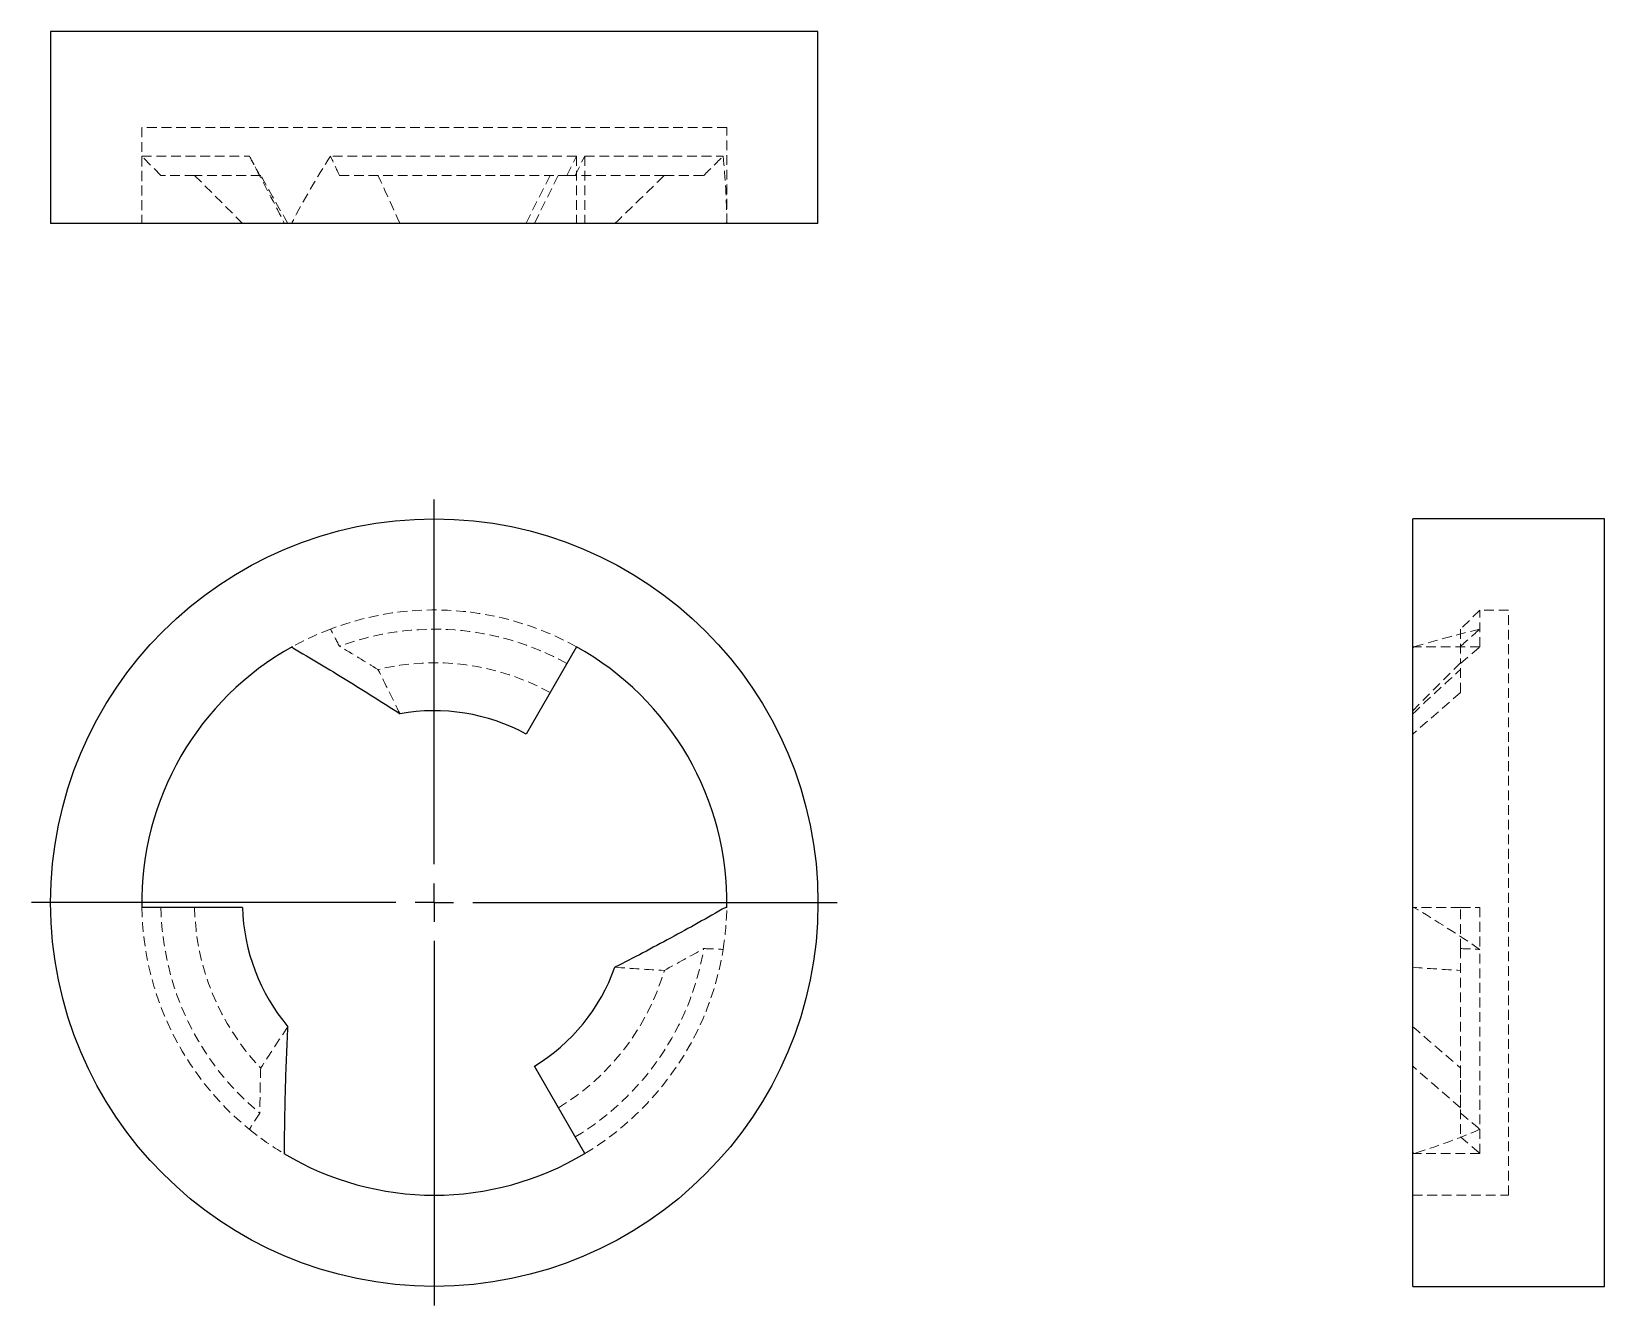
# Model space of a CAD drawing. Header units: millimetres. Extents: x 30 to 236, y 4 to 171.
import ezdxf

# ---------------------------------------------------------------- set-up
doc = ezdxf.new("R2010")
doc.units = ezdxf.units.MM
doc.linetypes.add('HIDDEN', pattern=[1.905, 1.27, -0.635])
doc.layers.add('10', color=7, linetype='Continuous')

# ---------------------------------------------------------------- blocks, each defined once
blk = doc.blocks.new('SW_CENTERMARKSYMBOL_0')
at = {"layer": '10', "color": 0}
for p, q in [((0, 5), (0, 52.5)), ((0, 0), (0, 2.5)), ((-5, 0), (-52.5, 0)), ((0, 0), (-2.5, 0)), ((0, 0), (0, -2.5)), ((0, 0), (2.5, 0)), ((5, 0), (52.5, 0)), ((0, -5), (0, -52.5))]:
    blk.add_line(p, q, dxfattribs=at)

msp = doc.modelspace()

# ---------------------------------------------------------------- linework, layer by layer
at = {"color": 7, "linetype": 'Continuous', "lineweight": 25}
for p, q in [((33, 170.5), (33, 145.5)), ((133, 170.5), (33, 170.5)), ((133, 145.5), (133, 170.5)), ((133, 145.5), (33, 145.5)), ((235.5, 107), (210.5, 107)), ((210.5, 13.7), (210.5, 107)), ((235.5, 13.7), (235.5, 107)), ((64.56, 90.19), (64.48, 90.33)), ((101.52, 90.33), (94.95, 78.96)), ((58.01, 56.38), (44.88, 56.38)), ((121.12, 56.38), (120.97, 56.38)), ((102.6, 24.3), (96.04, 35.67)), ((63.47, 24.43), (63.4, 24.3)), ((210.5, 7), (210.5, 13.7)), ((235.5, 7), (235.5, 13.7)), ((210.5, 7), (235.5, 7))]:
    msp.add_line(p, q, dxfattribs=at)
at = {"color": 7, "linetype": 'HIDDEN', "lineweight": 18}
for p, q in [((121.12, 158), (44.88, 158)), ((44.88, 158), (44.88, 145.5)), ((121.12, 145.5), (121.12, 158)), ((44.88, 154.25), (58.9, 154.25)), ((44.88, 154.25), (44.88, 145.5)), ((47.38, 151.75), (44.88, 154.25)), ((101.52, 154.25), (69.47, 154.25)), ((100.27, 151.75), (101.52, 154.25)), ((101.35, 151.75), (102.6, 154.25)), ((101.52, 154.25), (101.52, 145.5)), ((102.6, 154.25), (120.63, 154.25)), ((102.6, 154.25), (102.6, 145.5)), ((51.76, 151.75), (47.38, 151.75)), ((70.63, 151.75), (100.27, 151.75)), ((63.4, 145.65), (63.4, 145.5)), ((63.4, 145.65), (63.47, 145.5)), ((64.48, 145.65), (64.48, 145.5)), ((64.48, 145.65), (64.56, 145.5)), ((121.12, 145.65), (120.97, 145.5)), ((121.12, 145.65), (121.12, 145.5)), ((219.25, 95.12), (216.75, 92.62)), ((219.25, 90.33), (219.25, 95.12)), ((223, 95.12), (219.25, 95.12)), ((223, 57), (223, 95.12)), ((216.75, 92.62), (216.75, 88.16)), ((210.65, 90.33), (210.5, 90.33)), ((219.25, 90.33), (210.5, 90.33)), ((210.65, 90.33), (210.5, 90.19)), ((216.75, 88.16), (219.25, 90.33)), ((216.75, 88.25), (210.5, 82)), ((216.75, 84.37), (216.75, 88.16)), ((210.65, 56.38), (210.5, 56.38)), ((210.65, 56.38), (210.5, 56.38)), ((216.75, 56.38), (210.5, 56.38)), ((216.75, 56.38), (219.25, 56.38)), ((219.25, 56.38), (219.25, 50.9)), ((223, 18.88), (223, 57)), ((216.75, 51.01), (216.75, 26.47)), ((219.25, 24.3), (219.25, 50.9)), ((216.75, 26.47), (219.25, 24.3)), ((210.65, 24.3), (210.5, 24.43)), ((219.25, 24.3), (210.5, 24.3)), ((210.65, 24.3), (210.5, 24.3)), ((210.5, 18.88), (223, 18.88))]:
    msp.add_line(p, q, dxfattribs=at)
at = {"color": 7, "linetype": 'HIDDEN', "lineweight": 18, "flags": 128}
for points in [[(51.76, 151.75), (55.26, 148.25), (58.01, 145.5)], [(60.37, 151.75), (59.08, 151.75), (57.89, 151.75), (56.79, 151.75), (55.79, 151.75), (54.89, 151.75), (54.1, 151.75), (53.42, 151.75), (52.86, 151.75), (52.41, 151.75), (52.07, 151.75), (51.85, 151.75), (51.76, 151.75)], [(98.08, 151.75), (96.33, 148.25), (94.95, 145.5)], [(99.16, 151.75), (97.41, 148.25), (96.04, 145.5)], [(112.98, 151.75), (112.38, 151.75), (111.66, 151.75), (110.84, 151.75), (109.91, 151.75), (108.88, 151.75), (107.75, 151.75), (106.52, 151.75), (105.21, 151.75), (103.81, 151.75), (102.33, 151.75), (100.78, 151.75), (100.27, 151.75)], [(216.75, 84.37), (213.25, 81.34), (210.5, 78.96)], [(216.75, 51.01), (216.75, 52.53), (216.75, 54.45), (216.75, 56.38)], [(216.75, 30.25), (213.25, 33.29), (210.5, 35.67)]]:
    msp.add_lwpolyline(points, dxfattribs=at)
at = {"color": 7, "linetype": 'Continuous', "lineweight": 25}
msp.add_circle((83, 57), 50, dxfattribs=at)
at = {"color": 7, "linetype": 'HIDDEN', "lineweight": 18}
for radius, start, end in [(38.13, 60.9393, 110.7909), (35.62, 61.0052, 110.3237), (31.25, 61.146, 103.5916), (38.13, 180.9393, 230.7909), (35.63, 181.0052, 230.3237), (31.25, 181.146, 223.5916), (35.63, 301.0052, 350.3237), (38.13, 300.9393, 350.7909), (31.25, 301.146, 343.5916)]:
    msp.add_arc((83, 57), radius, start, end, dxfattribs=at)
at = {"color": 7, "linetype": 'Continuous', "lineweight": 25}
for radius, start, end in [(38.13, 119.0607, 180.9393), (38.13, 359.0607, 60.9393), (25, 61.4325, 100.2918), (25, 181.4325, 220.2918), (25, 301.4325, 340.2918), (38.12, 239.0607, 300.9393)]:
    msp.add_arc((83, 57), radius, start, end, dxfattribs=at)
at = {"color": 7, "linetype": 'HIDDEN', "lineweight": 18}
for points in [[(58.9, 154.25), (60.39, 151.45), (61.9, 148.57), (63.4, 145.65)], [(60.26, 151.75), (59.8, 152.59), (59.35, 153.42), (58.9, 154.25)], [(69.47, 154.25), (67.66, 151.45), (66.01, 148.57), (64.48, 145.65)], [(70.63, 151.75), (70.24, 152.59), (69.85, 153.42), (69.47, 154.25)], [(118.12, 151.75), (118.96, 152.59), (119.8, 153.42), (120.63, 154.25)], [(120.63, 154.25), (120.94, 151.45), (121.09, 148.57), (121.12, 145.65)], [(60.37, 151.75), (60.32, 151.75), (60.28, 151.75), (60.26, 151.75)], [(63.93, 145.5), (62.72, 147.58), (61.53, 149.67), (60.37, 151.75)], [(78.53, 145.5), (77.59, 147.58), (76.63, 149.67), (75.66, 151.75)], [(106.54, 145.5), (108.69, 147.58), (110.83, 149.67), (112.98, 151.75)], [(112.98, 151.75), (114.7, 151.75), (116.41, 151.75), (118.12, 151.75)], [(69.47, 92.64), (67.66, 91.96), (66.01, 91.17), (64.48, 90.33)], [(70.63, 90.41), (70.24, 91.15), (69.85, 91.9), (69.47, 92.64)], [(219.25, 92.64), (216.45, 91.96), (213.57, 91.17), (210.65, 90.33)], [(216.75, 90.41), (217.59, 91.15), (218.42, 91.9), (219.25, 92.64)], [(75.66, 87.37), (73.99, 88.4), (72.31, 89.41), (70.63, 90.41)], [(78.53, 81.6), (77.59, 83.54), (76.63, 85.46), (75.66, 87.37)], [(210.5, 81.6), (212.58, 83.54), (214.67, 85.46), (216.75, 87.37)], [(120.63, 50.9), (120.94, 52.8), (121.09, 54.63), (121.12, 56.38)], [(219.25, 50.9), (216.45, 52.8), (213.57, 54.63), (210.65, 56.38)], [(112.98, 48.17), (114.7, 49.11), (116.41, 50.05), (118.12, 51.01)], [(118.12, 51.01), (118.96, 50.97), (119.8, 50.94), (120.63, 50.9)], [(216.75, 51.01), (217.59, 50.97), (218.42, 50.94), (219.25, 50.9)], [(106.54, 48.57), (108.69, 48.41), (110.83, 48.28), (112.98, 48.17)], [(210.5, 48.57), (212.58, 48.41), (214.67, 48.28), (216.75, 48.17)], [(63.93, 40.83), (62.72, 39.05), (61.53, 37.25), (60.37, 35.45)], [(210.5, 40.83), (212.58, 39.05), (214.67, 37.25), (216.75, 35.45)], [(60.37, 35.45), (60.32, 33.5), (60.28, 31.54), (60.26, 29.58)], [(216.75, 35.45), (216.75, 33.5), (216.75, 31.54), (216.75, 29.58)], [(60.26, 29.58), (59.8, 28.87), (59.35, 28.17), (58.9, 27.46)], [(216.75, 29.58), (217.59, 28.87), (218.42, 28.17), (219.25, 27.46)], [(58.9, 27.46), (60.39, 26.24), (61.9, 25.2), (63.4, 24.3)], [(219.25, 27.46), (216.45, 26.24), (213.57, 25.2), (210.65, 24.3)]]:
    msp.add_open_spline(points, degree=3, dxfattribs=at)
at = {"color": 7, "linetype": 'Continuous', "lineweight": 25}
for points in [[(64.56, 90.19), (66.92, 88.81), (69.26, 87.41), (73.93, 84.55), (76.24, 83.09), (78.53, 81.6)], [(120.97, 56.38), (118.59, 55.02), (116.2, 53.69), (111.39, 51.08), (108.98, 49.81), (106.54, 48.57)], [(63.47, 24.43), (63.49, 27.17), (63.53, 29.9), (63.68, 35.37), (63.78, 38.1), (63.93, 40.83)]]:
    msp.add_open_spline(points, degree=3, knots=[0, 0, 0, 0, 0.5, 0.5, 1, 1, 1, 1], dxfattribs=at)

# ---------------------------------------------------------------- block references
at = {"layer": '10'}
msp.add_blockref('SW_CENTERMARKSYMBOL_0', (83, 57), dxfattribs=at)

doc.saveas('drawing.dxf')
